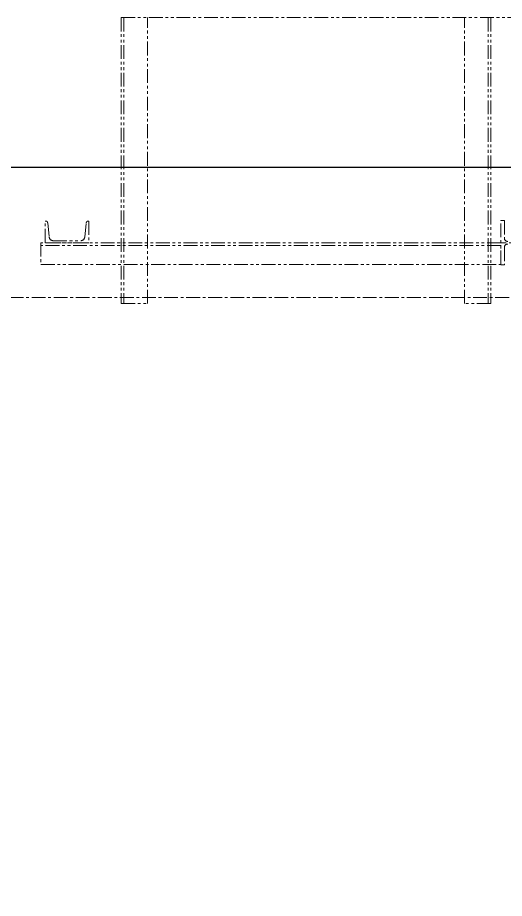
# Model space of a CAD drawing. Header units: millimetres. Extents: x -243837 to -5443, y 40 to 285140.
# Drawn here: x -192868 to -191748, y 79884 to 81912 of the extents above; entities that cross this region are included whole.
import ezdxf

# ---------------------------------------------------------------- set-up
doc = ezdxf.new("R2010")
doc.units = ezdxf.units.MM
doc.linetypes.add('CENTER', pattern=[50.8, 31.75, -6.35, 6.35, -6.35])
doc.linetypes.add('PHANTOM', pattern=[63.5, 31.75, -6.35, 6.35, -6.35, 6.35, -6.35])
doc.layers.add('0-45-GRID MARKS', color=6, linetype='Continuous')
for name, color, linetype, lineweight in [('CEN', 1, 'CENTER', 9), ('PHANTAM', 21, 'PHANTOM', 0), ('R-OBJECT', 2, 'Continuous', 20)]:
    doc.layers.add(name, color=color, linetype=linetype, lineweight=lineweight)

# ---------------------------------------------------------------- blocks, each defined once
blk = doc.blocks.new('DDFDFDFFSDF')
at = {"layer": 'PHANTAM'}
for p, q in [((-1620, 4894.7, -133.6), (-1620, 4236.2, -133.6)), ((-1620, 4894.7), (-85.8, 4894.7)), ((-1614, 4894.7, -133.6), (-1614, 4236.2, -133.6)), ((-1560, 4236.2, -133.6), (-1560, 4894.7, -133.6)), ((-830, 4236.2, -133.6), (-830, 4894.7, -133.6)), ((-776, 4894.7, -133.6), (-776, 4236.2, -133.6)), ((-770, 4894.7, -133.6), (-770, 4236.2, -133.6)), ((-1795, 4376.2, -133.6), (-1795, 4426.2, -133.6)), ((-1795, 4426.2, -133.6), (-1793.9, 4426.2, -133.6)), ((-1696.1, 4426.2, -133.6), (-1695, 4426.2, -133.6)), ((-1695, 4426.2, -133.6), (-1695, 4376.2, -133.6)), ((-746.5, 4325.2, -133.6), (-746.5, 4427.2, -133.6)), ((-746.5, 4427.2, -133.6), (-738.5, 4427.2, -133.6)), ((-738.5, 4427.2, -133.6), (-738.5, 4386.8, -133.6)), ((-1789.4, 4422.2, -133.6), (-1785.9, 4389, -133.6)), ((-1704.1, 4389, -133.6), (-1700.6, 4422.2, -133.6)), ((-1805, 4376.2, -133.6), (-1805, 4326.2, -133.6)), ((-746.5, 4376.2, -133.6), (-1805, 4376.2, -133.6)), ((-746.5, 4370.2, -133.6), (-1805, 4370.2, -133.6)), ((-1695, 4376.2, -133.6), (-1795, 4376.2, -133.6)), ((-1776.9, 4380.9, -133.6), (-1713.1, 4380.9, -133.6)), ((-543.5, 4376.2, -133.6), (-746.5, 4376.2, -133.6)), ((-746.5, 4326.2, -133.6), (-746.5, 4376.2, -133.6)), ((-738.5, 4365.6, -133.6), (-738.5, 4325.2, -133.6)), ((-1805, 4326.2, -133.6), (-746.5, 4326.2, -133.6)), ((-738.5, 4325.2, -133.6), (-746.5, 4325.2, -133.6)), ((-1620, 4236.2, -133.6), (-1560, 4236.2, -133.6)), ((-770, 4236.2, -133.6), (-830, 4236.2, -133.6))]:
    blk.add_line(p, q, dxfattribs=at)
for centre, radius, start, end in [((-1793.9, 4421.7, -133.6), 4.5, 6, 90), ((-1696.1, 4421.7, -133.6), 4.5, 90, 174), ((-1776.9, 4389.9, -133.6), 9, 186, 270), ((-1713.1, 4389.9, -133.6), 9, 270, 354), ((-730.9, 4386.8, -133.6), 7.6, 180, 270), ((-730.9, 4365.6, -133.6), 7.6, 90, 180)]:
    blk.add_arc(centre, radius, start, end, dxfattribs=at)

msp = doc.modelspace()

# ---------------------------------------------------------------- linework, layer by layer
at = {"layer": '0-45-GRID MARKS'}
msp.add_lwpolyline([(-193805.94, 74967.45), (-193805.94, 81567.45), (-188209.94, 81567.45), (-188209.94, 74967.45)], close=True, dxfattribs=at)
at = {"layer": 'CEN', "color": 1}
msp.add_line((-193902.96, 81267.45), (-188509.94, 81267.45), dxfattribs=at)

# ---------------------------------------------------------------- block references
at = {"layer": 'R-OBJECT'}
msp.add_blockref('DDFDFDFFSDF', (-191009.94, 77017.45, -159.08), dxfattribs=at)

doc.saveas('drawing.dxf')
